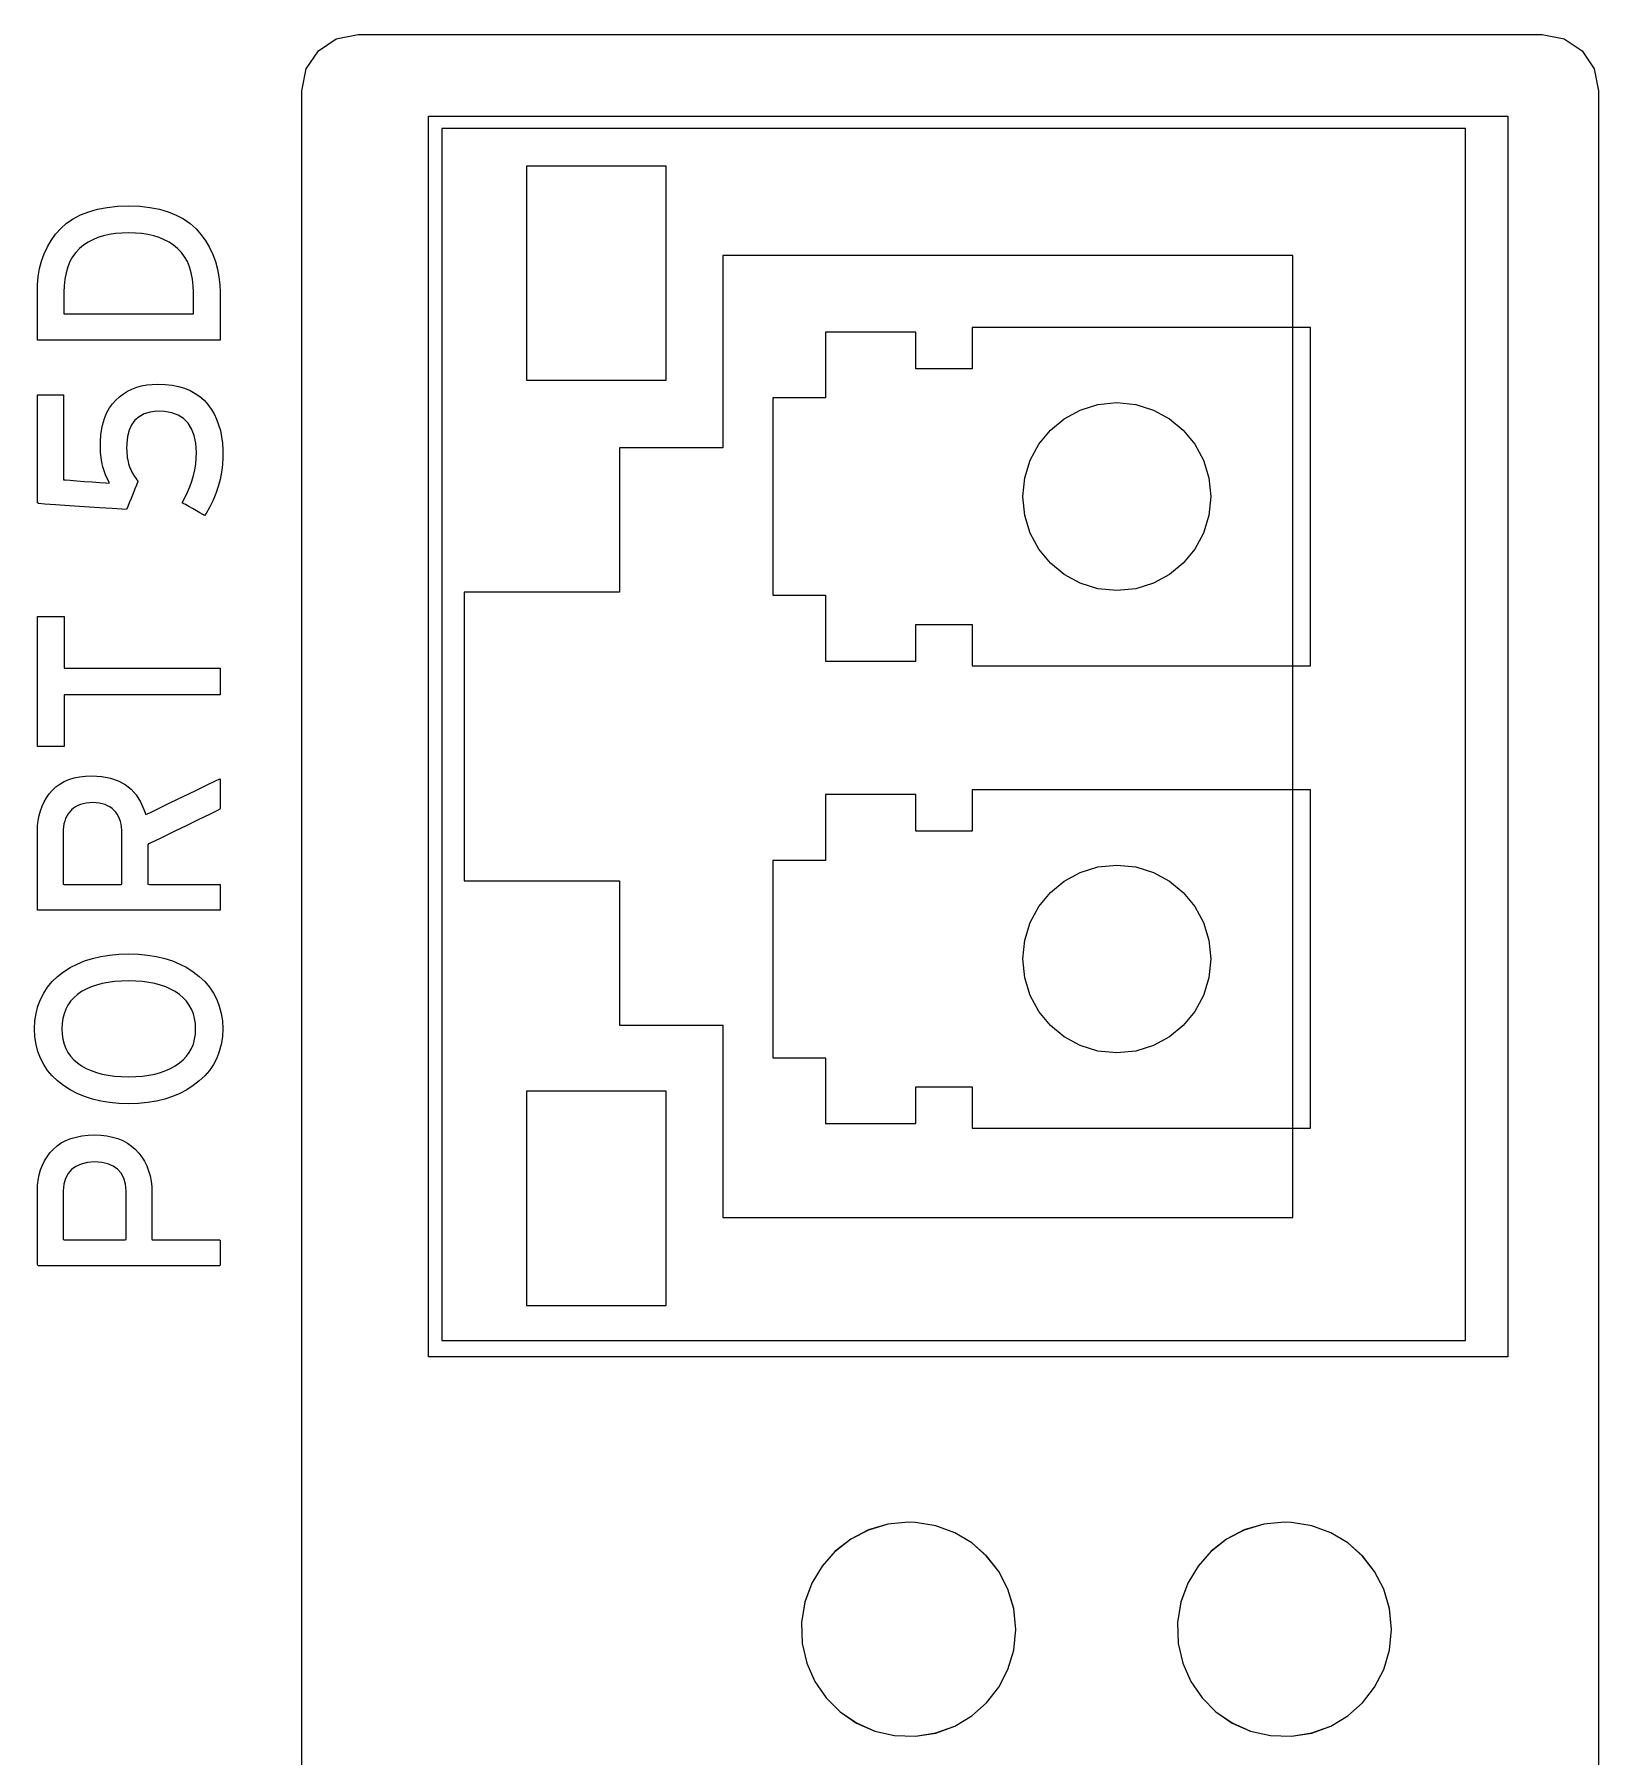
# Model space of a CAD drawing. Extents: x 1 to 47.7, y 0.2 to 35.
# Drawn here: x 33.382 to 34.215, y 17.591 to 18.507 of the extents above; entities that cross this region are included whole.
import ezdxf

# ---------------------------------------------------------------- set-up
doc = ezdxf.new("R2010")
doc.units = 0
doc.header["$MEASUREMENT"] = 0
for name, color, linetype in [('2_1__NONE__X', 7, 'CONTINUOUS'), ('2_5__PORTS_5C___5D__2__10-', 7, 'CONTINUOUS'), ('2_6__PORTS_5C___5D__2__100', 7, 'CONTINUOUS'), ('2_7__PORTS_5C___5D__1__10-', 7, 'CONTINUOUS'), ('8_0_____DWG', 7, 'CONTINUOUS')]:
    doc.layers.add(name, color=color, linetype=linetype)

msp = doc.modelspace()

# ---------------------------------------------------------------- linework, layer by layer
at = {"layer": '2_1__NONE__X'}
msp.add_lwpolyline([(33.52462, 17.49863), (33.52462, 17.64656), (33.52462, 17.78662), (33.52462, 17.9175), (33.52462, 17.97909), (33.52462, 18.0379), (33.52462, 18.09375), (33.52462, 18.14649), (33.52462, 18.19595), (33.52462, 18.24198), (33.52462, 18.28439), (33.52462, 18.32304), (33.52462, 18.35776), (33.52462, 18.38837), (33.52462, 18.41473), (33.52462, 18.43666), (33.52462, 18.45401), (33.52462, 18.4666), (33.52462, 18.47427), (33.52462, 18.47687), (33.52698, 18.48855), (33.53341, 18.49808), (33.54295, 18.50451), (33.55463, 18.50687), (33.55463, 18.50687), (33.55643, 18.50687), (33.5617, 18.50687), (33.5702, 18.50687), (33.5817, 18.50687), (33.61276, 18.50687), (33.65306, 18.50687), (33.70074, 18.50687), (33.75395, 18.50687), (33.86961, 18.50687), (33.98527, 18.50687), (34.03848, 18.50687), (34.08616, 18.50687), (34.12645, 18.50687), (34.15752, 18.50687), (34.16902, 18.50687), (34.17752, 18.50687), (34.18278, 18.50687), (34.18459, 18.50687), (34.19627, 18.50451), (34.20581, 18.49808), (34.21224, 18.48855), (34.21459, 18.47687), (34.21459, 18.47427), (34.21459, 18.4666), (34.21459, 18.45401), (34.21459, 18.43666), (34.21459, 18.41473), (34.21459, 18.38837), (34.21459, 18.35776), (34.21459, 18.32304), (34.21459, 18.28439), (34.21459, 18.24198), (34.21459, 18.19595), (34.21459, 18.14649), (34.21459, 18.09375), (34.21459, 18.0379), (34.21459, 17.97909), (34.21459, 17.9175), (34.21459, 17.78662), (34.21459, 17.64656), (34.21459, 17.49863)], dxfattribs=at)
at = {"layer": '2_5__PORTS_5C___5D__2__10-'}
for points in [[(33.59209, 18.46336), (34.16623, 18.46336), (34.16623, 17.80331), (33.59209, 17.80331), (33.59209, 18.46336)], [(33.64409, 18.32287), (33.71844, 18.32287), (33.71844, 18.43685), (33.64409, 18.43685), (33.64409, 18.32287)], [(33.74869, 18.28684), (33.69357, 18.28684), (33.69357, 18.21005), (33.61094, 18.21005), (33.61094, 18.05651), (33.69357, 18.05651), (33.69357, 17.97974), (33.74869, 17.97974), (33.74869, 17.87739), (34.05183, 17.87739), (34.05183, 18.38919), (33.74869, 18.38919), (33.74869, 18.28684)], [(33.64409, 17.83063), (33.71844, 17.83063), (33.71844, 17.94461), (33.64409, 17.94461), (33.64409, 17.83063)]]:
    msp.add_lwpolyline(points, dxfattribs=at)
for points in [[(33.84746, 17.71532), (33.83641, 17.71425), (33.82609, 17.71118), (33.81668, 17.70631), (33.8084, 17.69984), (33.80144, 17.69198), (33.79601, 17.68292), (33.79232, 17.67288), (33.79056, 17.66205), (33.79092, 17.65087), (33.79335, 17.64029), (33.79764, 17.63056), (33.8036, 17.62188), (33.81102, 17.61447), (33.8197, 17.60851), (33.82944, 17.60422), (33.84003, 17.60179), (33.85121, 17.60143), (33.86203, 17.60319), (33.87207, 17.60688), (33.88112, 17.61231), (33.88898, 17.61926), (33.89545, 17.62754), (33.90032, 17.63694), (33.9034, 17.64726), (33.90447, 17.6583), (33.9034, 17.66935), (33.90032, 17.67968), (33.89545, 17.68908), (33.88898, 17.69737), (33.88112, 17.70432), (33.87207, 17.70975), (33.86203, 17.71344), (33.85121, 17.7152), (33.84746, 17.71532), (33.84746, 17.71532), (33.84746, 17.71532), (33.84746, 17.71532), (33.84746, 17.71532), (33.84746, 17.71532), (33.84746, 17.71532), (33.84746, 17.71532), (33.84746, 17.71532), (33.84746, 17.71532), (33.84746, 17.71532), (33.84746, 17.71532), (33.84746, 17.71532), (33.84746, 17.71532), (33.84746, 17.71532), (33.84746, 17.71532)], [(34.04745, 17.71532), (34.03641, 17.71425), (34.02609, 17.71118), (34.01669, 17.70631), (34.00841, 17.69984), (34.00146, 17.69198), (33.99603, 17.68292), (33.99234, 17.67288), (33.99058, 17.66205), (33.99094, 17.65087), (33.99336, 17.64029), (33.99766, 17.63056), (34.00362, 17.62188), (34.01103, 17.61447), (34.01971, 17.60851), (34.02944, 17.60422), (34.04002, 17.60179), (34.0512, 17.60143), (34.06203, 17.60319), (34.07207, 17.60688), (34.08112, 17.61231), (34.08898, 17.61926), (34.09544, 17.62754), (34.10031, 17.63694), (34.10338, 17.64726), (34.10444, 17.6583), (34.10338, 17.66935), (34.10031, 17.67968), (34.09544, 17.68908), (34.08898, 17.69737), (34.08112, 17.70432), (34.07207, 17.70975), (34.06203, 17.71344), (34.0512, 17.7152), (34.04745, 17.71532), (34.04745, 17.71532), (34.04745, 17.71532), (34.04745, 17.71532), (34.04745, 17.71532), (34.04745, 17.71532), (34.04745, 17.71532), (34.04745, 17.71532), (34.04745, 17.71532), (34.04745, 17.71532), (34.04745, 17.71532), (34.04745, 17.71532), (34.04745, 17.71532), (34.04745, 17.71532), (34.04745, 17.71532), (34.04745, 17.71532)]]:
    msp.add_lwpolyline(points, close=True, dxfattribs=at)
at = {"layer": '2_6__PORTS_5C___5D__2__100'}
for points in [[(33.59906, 18.45675), (33.59906, 17.812), (34.14385, 17.812), (34.14385, 18.45675), (33.59906, 18.45675)], [(33.88126, 18.32896), (33.85126, 18.32896), (33.85126, 18.34846), (33.80327, 18.34846), (33.80327, 18.31347), (33.77525, 18.31347), (33.77525, 18.20846), (33.80327, 18.20846), (33.80327, 18.17347), (33.85126, 18.17347), (33.85126, 18.19297), (33.88126, 18.19297), (33.88126, 18.17094), (34.06129, 18.17094), (34.06129, 18.35096), (33.88126, 18.35096), (33.88126, 18.32896)], [(33.88126, 18.08297), (33.85126, 18.08297), (33.85126, 18.10245), (33.80327, 18.10245), (33.80327, 18.06746), (33.77525, 18.06746), (33.77525, 17.96245), (33.80327, 17.96245), (33.80327, 17.92745), (33.85126, 17.92745), (33.85126, 17.94696), (33.88126, 17.94696), (33.88126, 17.92496), (34.06129, 17.92496), (34.06129, 18.10497), (33.88126, 18.10497), (33.88126, 18.08297)]]:
    msp.add_lwpolyline(points, dxfattribs=at)
for points in [[(34.00828, 18.26095), (34.00726, 18.25087), (34.00435, 18.24149), (33.99974, 18.233), (33.99363, 18.2256), (33.98623, 18.21949), (33.97774, 18.21488), (33.96836, 18.21197), (33.95829, 18.21096), (33.94821, 18.21197), (33.93882, 18.21488), (33.93032, 18.21949), (33.92292, 18.2256), (33.91681, 18.233), (33.9122, 18.24149), (33.90928, 18.25087), (33.90826, 18.26095), (33.90928, 18.27103), (33.9122, 18.28042), (33.91681, 18.28891), (33.92292, 18.29632), (33.93032, 18.30243), (33.93882, 18.30704), (33.94821, 18.30996), (33.95829, 18.31097), (33.96836, 18.30996), (33.97774, 18.30704), (33.98623, 18.30243), (33.99363, 18.29632), (33.99974, 18.28891), (34.00435, 18.28042), (34.00726, 18.27103)], [(34.00828, 18.01497), (34.00726, 18.00489), (34.00435, 17.9955), (33.99974, 17.98701), (33.99363, 17.97961), (33.98623, 17.97351), (33.97774, 17.9689), (33.96836, 17.96599), (33.95829, 17.96497), (33.94821, 17.96599), (33.93882, 17.9689), (33.93032, 17.97351), (33.92292, 17.97961), (33.91681, 17.98701), (33.9122, 17.9955), (33.90928, 18.00489), (33.90826, 18.01497), (33.90928, 18.02504), (33.9122, 18.03443), (33.91681, 18.04292), (33.92292, 18.05032), (33.93032, 18.05642), (33.93882, 18.06103), (33.94821, 18.06394), (33.95829, 18.06496), (33.96836, 18.06394), (33.97774, 18.06103), (33.98623, 18.05642), (33.99363, 18.05032), (33.99974, 18.04292), (34.00435, 18.03443), (34.00726, 18.02504)], [(33.84746, 17.7153), (33.83641, 17.71423), (33.82609, 17.71116), (33.81668, 17.70628), (33.8084, 17.69981), (33.80144, 17.69195), (33.79601, 17.6829), (33.79232, 17.67285), (33.79056, 17.66203), (33.79092, 17.65085), (33.79335, 17.64027), (33.79764, 17.63053), (33.8036, 17.62186), (33.81102, 17.61444), (33.8197, 17.60848), (33.82944, 17.60419), (33.84003, 17.60176), (33.85121, 17.6014), (33.86203, 17.60316), (33.87207, 17.60686), (33.88112, 17.61228), (33.88898, 17.61923), (33.89545, 17.62751), (33.90032, 17.63692), (33.9034, 17.64724), (33.90447, 17.65828), (33.9034, 17.66932), (33.90032, 17.67965), (33.89545, 17.68906), (33.88898, 17.69734), (33.88112, 17.70429), (33.87207, 17.70972), (33.86203, 17.71342), (33.85121, 17.71517), (33.84746, 17.7153), (33.84746, 17.7153), (33.84746, 17.7153), (33.84746, 17.7153), (33.84746, 17.7153), (33.84746, 17.7153), (33.84746, 17.7153), (33.84746, 17.7153), (33.84746, 17.7153), (33.84746, 17.7153), (33.84746, 17.7153), (33.84746, 17.7153), (33.84746, 17.7153), (33.84746, 17.7153), (33.84746, 17.7153), (33.84746, 17.7153)], [(34.04745, 17.7153), (34.03641, 17.71423), (34.02609, 17.71116), (34.01669, 17.70628), (34.00841, 17.69981), (34.00146, 17.69195), (33.99603, 17.6829), (33.99234, 17.67285), (33.99058, 17.66203), (33.99094, 17.65085), (33.99337, 17.64027), (33.99766, 17.63053), (34.00362, 17.62186), (34.01103, 17.61444), (34.01971, 17.60848), (34.02944, 17.60419), (34.04002, 17.60176), (34.0512, 17.6014), (34.06203, 17.60316), (34.07207, 17.60686), (34.08112, 17.61228), (34.08898, 17.61923), (34.09544, 17.62751), (34.10031, 17.63692), (34.10338, 17.64724), (34.10445, 17.65828), (34.10338, 17.66932), (34.10031, 17.67965), (34.09544, 17.68906), (34.08898, 17.69734), (34.08112, 17.70429), (34.07207, 17.70972), (34.06203, 17.71342), (34.0512, 17.71517), (34.04745, 17.7153), (34.04745, 17.7153), (34.04745, 17.7153), (34.04745, 17.7153), (34.04745, 17.7153), (34.04745, 17.7153), (34.04745, 17.7153), (34.04745, 17.7153), (34.04745, 17.7153), (34.04745, 17.7153), (34.04745, 17.7153), (34.04745, 17.7153), (34.04745, 17.7153), (34.04745, 17.7153), (34.04745, 17.7153), (34.04745, 17.7153)]]:
    msp.add_lwpolyline(points, close=True, dxfattribs=at)
at = {"layer": '2_7__PORTS_5C___5D__1__10-'}
for points in [[(33.59209, 18.46336), (34.16623, 18.46336), (34.16623, 17.80331), (33.59209, 17.80331), (33.59209, 18.46336)], [(33.64409, 18.32287), (33.71844, 18.32287), (33.71844, 18.43685), (33.64409, 18.43685), (33.64409, 18.32287)], [(33.74869, 18.28684), (33.69357, 18.28684), (33.69357, 18.21005), (33.61094, 18.21005), (33.61094, 18.05651), (33.69357, 18.05651), (33.69357, 17.97974), (33.74869, 17.97974), (33.74869, 17.87739), (34.05183, 17.87739), (34.05183, 18.38919), (33.74869, 18.38919), (33.74869, 18.28684)], [(33.64409, 17.83063), (33.71844, 17.83063), (33.71844, 17.94461), (33.64409, 17.94461), (33.64409, 17.83063)]]:
    msp.add_lwpolyline(points, dxfattribs=at)
for points in [[(33.84746, 17.71532), (33.83641, 17.71425), (33.82609, 17.71118), (33.81668, 17.70631), (33.8084, 17.69984), (33.80144, 17.69198), (33.79601, 17.68292), (33.79232, 17.67288), (33.79056, 17.66205), (33.79092, 17.65087), (33.79335, 17.64029), (33.79764, 17.63056), (33.8036, 17.62188), (33.81102, 17.61447), (33.8197, 17.60851), (33.82944, 17.60422), (33.84003, 17.60179), (33.85121, 17.60143), (33.86203, 17.60319), (33.87207, 17.60688), (33.88112, 17.61231), (33.88898, 17.61926), (33.89545, 17.62754), (33.90032, 17.63694), (33.9034, 17.64726), (33.90447, 17.6583), (33.9034, 17.66935), (33.90032, 17.67968), (33.89545, 17.68908), (33.88898, 17.69737), (33.88112, 17.70432), (33.87207, 17.70975), (33.86203, 17.71344), (33.85121, 17.7152), (33.84746, 17.71532), (33.84746, 17.71532), (33.84746, 17.71532), (33.84746, 17.71532), (33.84746, 17.71532), (33.84746, 17.71532), (33.84746, 17.71532), (33.84746, 17.71532), (33.84746, 17.71532), (33.84746, 17.71532), (33.84746, 17.71532), (33.84746, 17.71532), (33.84746, 17.71532), (33.84746, 17.71532), (33.84746, 17.71532), (33.84746, 17.71532)], [(34.04745, 17.71532), (34.03641, 17.71425), (34.02609, 17.71118), (34.01669, 17.70631), (34.00841, 17.69984), (34.00146, 17.69198), (33.99603, 17.68292), (33.99234, 17.67288), (33.99058, 17.66205), (33.99094, 17.65087), (33.99336, 17.64029), (33.99766, 17.63056), (34.00362, 17.62188), (34.01103, 17.61447), (34.01971, 17.60851), (34.02944, 17.60422), (34.04002, 17.60179), (34.0512, 17.60143), (34.06203, 17.60319), (34.07207, 17.60688), (34.08112, 17.61231), (34.08898, 17.61926), (34.09544, 17.62754), (34.10031, 17.63694), (34.10338, 17.64726), (34.10444, 17.6583), (34.10338, 17.66935), (34.10031, 17.67968), (34.09544, 17.68908), (34.08898, 17.69737), (34.08112, 17.70432), (34.07207, 17.70975), (34.06203, 17.71344), (34.0512, 17.7152), (34.04745, 17.71532), (34.04745, 17.71532), (34.04745, 17.71532), (34.04745, 17.71532), (34.04745, 17.71532), (34.04745, 17.71532), (34.04745, 17.71532), (34.04745, 17.71532), (34.04745, 17.71532), (34.04745, 17.71532), (34.04745, 17.71532), (34.04745, 17.71532), (34.04745, 17.71532), (34.04745, 17.71532), (34.04745, 17.71532), (34.04745, 17.71532)]]:
    msp.add_lwpolyline(points, close=True, dxfattribs=at)
at = {"layer": '8_0_____DWG'}
for points in [[(33.43248, 18.41568), (33.43832, 18.41543), (33.44377, 18.41482), (33.44883, 18.41383), (33.4535, 18.41248), (33.45779, 18.41077), (33.46169, 18.40868), (33.4652, 18.40623), (33.46833, 18.40341), (33.47106, 18.40028), (33.47344, 18.39697), (33.4755, 18.39349), (33.47724, 18.38985), (33.47865, 18.38605), (33.47974, 18.38207), (33.48051, 18.37793), (33.48095, 18.37363), (33.48107, 18.36978), (33.48107, 18.36852), (33.48107, 18.36567), (33.48107, 18.36176), (33.48107, 18.3573), (33.48107, 18.3528), (33.48107, 18.34878), (33.48107, 18.34575), (33.48107, 18.34423), (33.47909, 18.34414), (33.47064, 18.34414), (33.45732, 18.34414), (33.44108, 18.34414), (33.42387, 18.34414), (33.40763, 18.34414), (33.39431, 18.34414), (33.38586, 18.34414), (33.38388, 18.34423), (33.38388, 18.34575), (33.38388, 18.34878), (33.38388, 18.3528), (33.38388, 18.3573), (33.38388, 18.36176), (33.38388, 18.36567), (33.38388, 18.36852), (33.38388, 18.36978), (33.38396, 18.3737), (33.38436, 18.37808), (33.38508, 18.38228), (33.38613, 18.3863), (33.3875, 18.39013), (33.38921, 18.39379), (33.39124, 18.39726), (33.39359, 18.40056), (33.39631, 18.40365), (33.39944, 18.40641), (33.40297, 18.40882), (33.4069, 18.41086), (33.41122, 18.41254), (33.41594, 18.41387), (33.42106, 18.41483), (33.42657, 18.41543)], [(33.43248, 18.40131), (33.42885, 18.40121), (33.4254, 18.4009), (33.42212, 18.40039), (33.41903, 18.39967), (33.41612, 18.39875), (33.41338, 18.39762), (33.41083, 18.39629), (33.40845, 18.39475), (33.40626, 18.39296), (33.40431, 18.39089), (33.40263, 18.38857), (33.40121, 18.38599), (33.40004, 18.38315), (33.39914, 18.38005), (33.39849, 18.3767), (33.39811, 18.37309), (33.39799, 18.36978), (33.39799, 18.36921), (33.39799, 18.36793), (33.39799, 18.36617), (33.39799, 18.36416), (33.39799, 18.36213), (33.39799, 18.36032), (33.39799, 18.35896), (33.39799, 18.35827), (33.39939, 18.35824), (33.40539, 18.35824), (33.41484, 18.35824), (33.42637, 18.35824), (33.43858, 18.35824), (33.45011, 18.35824), (33.45956, 18.35824), (33.46556, 18.35824), (33.46696, 18.35827), (33.46696, 18.35896), (33.46696, 18.36032), (33.46696, 18.36213), (33.46696, 18.36416), (33.46696, 18.36617), (33.46696, 18.36793), (33.46696, 18.36921), (33.46696, 18.36978), (33.46684, 18.37309), (33.46645, 18.3767), (33.46579, 18.38005), (33.46487, 18.38315), (33.46368, 18.38599), (33.46222, 18.38857), (33.4605, 18.39089), (33.45852, 18.39296), (33.4563, 18.39475), (33.45393, 18.39629), (33.45138, 18.39762), (33.44866, 18.39875), (33.44577, 18.39967), (33.44271, 18.40039), (33.43947, 18.4009), (33.43606, 18.40121)], [(33.44807, 18.3208), (33.45196, 18.32064), (33.45562, 18.32022), (33.45904, 18.31954), (33.46222, 18.31859), (33.46517, 18.31739), (33.46788, 18.31592), (33.47035, 18.31419), (33.47259, 18.31221), (33.47458, 18.30996), (33.47635, 18.30753), (33.4779, 18.30493), (33.47924, 18.30216), (33.48035, 18.29922), (33.48124, 18.29611), (33.48191, 18.29283), (33.48236, 18.28937), (33.48259, 18.28575), (33.4826, 18.28187), (33.48237, 18.2779), (33.48188, 18.27399), (33.48115, 18.27015), (33.48016, 18.26638), (33.47893, 18.26268), (33.47745, 18.25906), (33.47572, 18.2555), (33.47374, 18.25201), (33.47282, 18.25098), (33.47188, 18.25151), (33.47036, 18.25238), (33.46847, 18.25345), (33.46643, 18.25461), (33.46444, 18.25574), (33.46273, 18.25671), (33.46151, 18.2574), (33.46098, 18.2577), (33.4624, 18.26031), (33.46383, 18.26326), (33.46507, 18.26622), (33.46612, 18.26921), (33.46698, 18.27221), (33.46765, 18.27524), (33.46813, 18.27828), (33.46842, 18.28134), (33.46851, 18.28464), (33.46814, 18.28935), (33.46728, 18.29349), (33.46591, 18.29706), (33.46405, 18.30005), (33.46169, 18.30247), (33.45882, 18.30432), (33.45546, 18.30559), (33.4516, 18.30629), (33.44745, 18.30638), (33.44386, 18.30589), (33.44073, 18.30493), (33.43804, 18.3035), (33.43581, 18.30159), (33.43403, 18.2992), (33.4327, 18.29634), (33.43183, 18.29301), (33.4314, 18.2892), (33.43136, 18.28662), (33.4314, 18.28532), (33.43148, 18.28406), (33.4316, 18.28284), (33.43175, 18.28166), (33.43195, 18.28052), (33.43218, 18.27941), (33.43246, 18.27834), (33.43277, 18.27731), (33.43316, 18.27632), (33.43358, 18.27536), (33.43404, 18.27441), (33.43453, 18.27348), (33.43506, 18.27257), (33.43561, 18.27168), (33.4362, 18.27081), (33.43682, 18.26995), (33.43747, 18.26912), (33.43725, 18.26858), (33.43666, 18.26713), (33.43582, 18.26505), (33.43482, 18.2626), (33.43378, 18.26004), (33.43281, 18.25765), (33.43201, 18.25568), (33.43149, 18.25442), (33.43127, 18.25409), (33.42885, 18.25425), (33.42377, 18.2546), (33.41686, 18.25507), (33.40897, 18.2556), (33.40094, 18.25615), (33.39361, 18.25664), (33.38783, 18.25704), (33.38443, 18.25727), (33.38388, 18.25773), (33.38388, 18.26149), (33.38388, 18.26827), (33.38388, 18.27704), (33.38388, 18.28678), (33.38388, 18.29647), (33.38388, 18.30507), (33.38388, 18.31156), (33.38388, 18.31491), (33.38411, 18.31516), (33.38519, 18.31516), (33.38694, 18.31516), (33.38911, 18.31516), (33.39146, 18.31516), (33.39374, 18.31516), (33.3957, 18.31516), (33.39711, 18.31516), (33.39771, 18.31516), (33.39772, 18.31386), (33.39772, 18.30978), (33.39772, 18.30368), (33.39772, 18.29639), (33.39772, 18.28869), (33.39772, 18.28139), (33.39772, 18.2753), (33.39772, 18.27122), (33.39773, 18.26992), (33.39881, 18.26984), (33.40132, 18.26965), (33.40482, 18.26939), (33.40889, 18.26908), (33.41308, 18.26877), (33.41695, 18.26848), (33.42007, 18.26825), (33.422, 18.2681), (33.42204, 18.26867), (33.42103, 18.27054), (33.42014, 18.27254), (33.41938, 18.27466), (33.41874, 18.2769), (33.41822, 18.27927), (33.41783, 18.28177), (33.41756, 18.28439), (33.41741, 18.28713), (33.41744, 18.29042), (33.4177, 18.29391), (33.41818, 18.29719), (33.41887, 18.30025), (33.41978, 18.3031), (33.4209, 18.30574), (33.42225, 18.30816), (33.4238, 18.31037), (33.42558, 18.31236), (33.42754, 18.31414), (33.42964, 18.3157), (33.43187, 18.31705), (33.43423, 18.3182), (33.43673, 18.31914), (33.43937, 18.31986), (33.44213, 18.32038), (33.44503, 18.3207)], [(33.41294, 18.1124), (33.4181, 18.11204), (33.42277, 18.11115), (33.42694, 18.10972), (33.43063, 18.10776), (33.43383, 18.10526), (33.43654, 18.10223), (33.43876, 18.09866), (33.44049, 18.09456), (33.44154, 18.09177), (33.444, 18.09295), (33.44864, 18.0952), (33.45472, 18.09815), (33.46152, 18.10143), (33.46827, 18.1047), (33.47426, 18.1076), (33.47873, 18.10976), (33.48095, 18.11084), (33.48107, 18.11057), (33.48107, 18.1092), (33.48107, 18.10705), (33.48107, 18.10441), (33.48107, 18.1016), (33.48107, 18.09891), (33.48107, 18.09665), (33.48107, 18.09511), (33.48105, 18.09461), (33.47938, 18.09379), (33.4754, 18.09186), (33.46982, 18.08915), (33.46336, 18.08602), (33.45673, 18.08281), (33.45067, 18.07987), (33.44587, 18.07754), (33.44305, 18.07618), (33.44261, 18.07579), (33.44261, 18.07435), (33.44261, 18.07178), (33.44261, 18.06847), (33.44261, 18.06482), (33.44261, 18.06122), (33.44261, 18.05807), (33.44261, 18.05577), (33.44261, 18.05472), (33.44358, 18.05469), (33.44701, 18.05469), (33.45222, 18.05469), (33.45852, 18.05469), (33.46516, 18.05469), (33.47145, 18.05469), (33.47667, 18.05469), (33.4801, 18.05469), (33.48107, 18.05467), (33.48107, 18.05398), (33.48107, 18.05249), (33.48107, 18.05044), (33.48107, 18.0481), (33.48107, 18.04573), (33.48107, 18.04358), (33.48107, 18.04191), (33.48107, 18.04098), (33.47995, 18.04087), (33.47284, 18.04087), (33.46072, 18.04087), (33.44538, 18.04087), (33.42864, 18.04087), (33.41232, 18.04087), (33.39821, 18.04087), (33.38814, 18.04087), (33.38392, 18.04087), (33.38388, 18.04214), (33.38388, 18.04603), (33.38388, 18.05176), (33.38388, 18.05858), (33.38388, 18.06572), (33.38388, 18.0724), (33.38388, 18.07785), (33.38388, 18.08132), (33.38389, 18.08295), (33.38403, 18.08583), (33.38436, 18.08859), (33.38488, 18.09124), (33.38558, 18.09378), (33.38647, 18.09621), (33.38754, 18.09852), (33.3888, 18.10072), (33.39024, 18.10281), (33.3919, 18.10478), (33.39378, 18.10654), (33.39587, 18.10807), (33.39818, 18.10937), (33.4007, 18.11043), (33.40344, 18.11127), (33.40639, 18.11188), (33.40956, 18.11225)], [(33.41336, 18.09817), (33.41155, 18.09808), (33.40986, 18.09788), (33.40829, 18.09756), (33.40682, 18.09713), (33.40546, 18.09658), (33.40422, 18.09592), (33.40308, 18.09515), (33.40206, 18.09425), (33.40112, 18.09324), (33.40028, 18.09214), (33.39955, 18.09094), (33.39893, 18.08965), (33.39844, 18.08828), (33.39805, 18.08681), (33.39778, 18.08526), (33.39763, 18.08362), (33.39758, 18.08212), (33.39758, 18.08077), (33.39758, 18.07772), (33.39758, 18.07354), (33.39758, 18.06877), (33.39758, 18.06395), (33.39758, 18.05965), (33.39758, 18.05641), (33.39758, 18.05478), (33.39822, 18.05469), (33.40094, 18.05469), (33.40524, 18.05469), (33.41047, 18.05469), (33.41602, 18.05469), (33.42126, 18.05469), (33.42555, 18.05469), (33.42828, 18.05469), (33.42891, 18.05478), (33.42891, 18.05641), (33.42891, 18.05965), (33.42891, 18.06395), (33.42891, 18.06877), (33.42891, 18.07354), (33.42891, 18.07772), (33.42891, 18.08077), (33.42891, 18.08212), (33.42887, 18.0836), (33.42873, 18.08521), (33.42847, 18.08674), (33.4281, 18.08818), (33.42763, 18.08954), (33.42705, 18.09082), (33.42636, 18.09201), (33.42556, 18.09311), (33.42465, 18.09413), (33.42364, 18.09505), (33.42252, 18.09585), (33.42128, 18.09653), (33.41992, 18.0971), (33.41845, 18.09754), (33.41687, 18.09787), (33.41517, 18.09808)], [(33.43244, 18.01766), (33.43762, 18.01748), (33.44254, 18.01702), (33.44721, 18.01627), (33.45164, 18.01524), (33.45581, 18.01391), (33.45974, 18.0123), (33.46341, 18.0104), (33.46683, 18.00822), (33.47003, 18.00573), (33.47291, 18.00299), (33.47542, 18.00004), (33.47756, 17.99686), (33.47932, 17.99347), (33.4807, 17.98986), (33.48172, 17.98604), (33.48236, 17.98199), (33.48263, 17.97773), (33.48236, 17.97349), (33.48172, 17.96948), (33.4807, 17.96569), (33.47932, 17.96213), (33.47756, 17.95878), (33.47542, 17.95566), (33.47291, 17.95276), (33.47003, 17.95008), (33.46683, 17.94759), (33.46341, 17.94535), (33.45974, 17.9434), (33.45581, 17.94175), (33.45164, 17.9404), (33.44721, 17.93933), (33.44254, 17.93857), (33.43762, 17.9381), (33.43244, 17.93792), (33.42726, 17.9381), (33.42233, 17.93857), (33.41764, 17.93933), (33.4132, 17.9404), (33.409, 17.94175), (33.40504, 17.9434), (33.40133, 17.94535), (33.39787, 17.94759), (33.39467, 17.95008), (33.39183, 17.95276), (33.38936, 17.95566), (33.38726, 17.95878), (33.38554, 17.96213), (33.38418, 17.96569), (33.38319, 17.96948), (33.38257, 17.97349), (33.38232, 17.97773), (33.38257, 17.98199), (33.38319, 17.98604), (33.38418, 17.98986), (33.38554, 17.99347), (33.38726, 17.99686), (33.38936, 18.00004), (33.39183, 18.00299), (33.39467, 18.00573), (33.39787, 18.00822), (33.40133, 18.0104), (33.40504, 18.0123), (33.409, 18.01391), (33.4132, 18.01524), (33.41764, 18.01627), (33.42233, 18.01702), (33.42726, 18.01748)], [(33.43244, 18.0033), (33.42862, 18.00321), (33.425, 18.00294), (33.42158, 18.00249), (33.41835, 18.00187), (33.41533, 18.00107), (33.41249, 18.00008), (33.40986, 17.99893), (33.40742, 17.99759), (33.40521, 17.99607), (33.40327, 17.99437), (33.40159, 17.9925), (33.40016, 17.99046), (33.39899, 17.98825), (33.39807, 17.98587), (33.3974, 17.98333), (33.39699, 17.98061), (33.39684, 17.97773), (33.39699, 17.9749), (33.3974, 17.97223), (33.39807, 17.96973), (33.39899, 17.96739), (33.40016, 17.96521), (33.40159, 17.9632), (33.40327, 17.96134), (33.40521, 17.95965), (33.40742, 17.95811), (33.40986, 17.95675), (33.41249, 17.95556), (33.41533, 17.95456), (33.41835, 17.95374), (33.42158, 17.9531), (33.425, 17.95265), (33.42862, 17.95238), (33.43244, 17.95228), (33.43621, 17.95238), (33.43979, 17.95265), (33.44318, 17.9531), (33.44637, 17.95374), (33.44937, 17.95456), (33.45217, 17.95556), (33.45478, 17.95675), (33.4572, 17.95811), (33.45945, 17.95965), (33.46148, 17.96134), (33.46324, 17.9632), (33.46473, 17.96521), (33.46595, 17.96739), (33.4669, 17.96973), (33.46757, 17.97223), (33.46798, 17.9749), (33.46811, 17.97773), (33.46798, 17.98061), (33.46757, 17.98333), (33.4669, 17.98587), (33.46595, 17.98825), (33.46473, 17.99046), (33.46324, 17.9925), (33.46148, 17.99437), (33.45945, 17.99607), (33.4572, 17.99759), (33.45478, 17.99893), (33.45217, 18.00008), (33.44937, 18.00107), (33.44637, 18.00187), (33.44318, 18.00249), (33.43979, 18.00294), (33.43621, 18.00321)], [(33.41431, 17.92136), (33.4177, 17.92121), (33.42091, 17.92084), (33.42391, 17.92023), (33.42672, 17.91939), (33.42934, 17.91832), (33.43176, 17.91701), (33.43398, 17.91547), (33.43601, 17.91371), (33.43784, 17.91173), (33.43946, 17.90961), (33.44087, 17.90734), (33.44207, 17.90491), (33.44305, 17.90234), (33.44382, 17.89961), (33.44438, 17.89673), (33.44472, 17.89371), (33.44485, 17.89053), (33.44485, 17.88942), (33.44485, 17.88709), (33.44485, 17.88364), (33.44485, 17.87953), (33.44485, 17.87524), (33.44485, 17.87123), (33.44485, 17.86798), (33.44485, 17.86597), (33.44501, 17.86555), (33.44722, 17.86555), (33.45146, 17.86555), (33.45706, 17.86555), (33.46331, 17.86555), (33.46952, 17.86555), (33.47501, 17.86555), (33.47906, 17.86555), (33.48099, 17.86555), (33.48107, 17.86522), (33.48107, 17.864), (33.48107, 17.86212), (33.48107, 17.85984), (33.48107, 17.85743), (33.48107, 17.85515), (33.48107, 17.85327), (33.48107, 17.85205), (33.48087, 17.85173), (33.47568, 17.85173), (33.4648, 17.85173), (33.45009, 17.85173), (33.43342, 17.85173), (33.41664, 17.85173), (33.40163, 17.85173), (33.39023, 17.85173), (33.38432, 17.85173), (33.38388, 17.85241), (33.38388, 17.85563), (33.38388, 17.86082), (33.38388, 17.86722), (33.38388, 17.87409), (33.38388, 17.88066), (33.38388, 17.88619), (33.38388, 17.88991), (33.38389, 17.89145), (33.38401, 17.89448), (33.38434, 17.89737), (33.38487, 17.90013), (33.38561, 17.90275), (33.38655, 17.90524), (33.3877, 17.90759), (33.38905, 17.9098), (33.3906, 17.91188), (33.39239, 17.91382), (33.3944, 17.91556), (33.39662, 17.91708), (33.39905, 17.91836), (33.40168, 17.91942), (33.40453, 17.92024), (33.40758, 17.92084), (33.41084, 17.92122)], [(33.41431, 17.907), (33.4105, 17.90667), (33.40719, 17.90589), (33.40436, 17.90465), (33.40203, 17.90295), (33.40019, 17.9008), (33.39883, 17.89819), (33.39797, 17.89512), (33.3976, 17.8916), (33.39758, 17.89017), (33.39758, 17.88772), (33.39758, 17.88401), (33.39758, 17.87958), (33.39758, 17.87499), (33.39758, 17.87078), (33.39758, 17.86751), (33.39758, 17.86572), (33.3981, 17.86555), (33.40092, 17.86555), (33.40557, 17.86555), (33.41131, 17.86555), (33.41742, 17.86555), (33.42317, 17.86555), (33.42782, 17.86555), (33.43064, 17.86555), (33.43115, 17.86572), (33.43115, 17.86751), (33.43115, 17.87078), (33.43115, 17.87499), (33.43115, 17.87958), (33.43115, 17.88401), (33.43115, 17.88772), (33.43115, 17.89017), (33.43113, 17.89162), (33.43073, 17.89522), (33.42984, 17.89835), (33.42846, 17.90099), (33.4266, 17.90315), (33.42426, 17.90483), (33.42142, 17.90604), (33.41811, 17.90676)]]:
    msp.add_lwpolyline(points, close=True, dxfattribs=at)
msp.add_lwpolyline([(33.39813, 18.16964), (33.48107, 18.16964), (33.48107, 18.15554), (33.39813, 18.15554), (33.39813, 18.12808), (33.38388, 18.12808), (33.38388, 18.19713), (33.39813, 18.19713), (33.39813, 18.16964)], dxfattribs=at)

doc.saveas('drawing.dxf')
